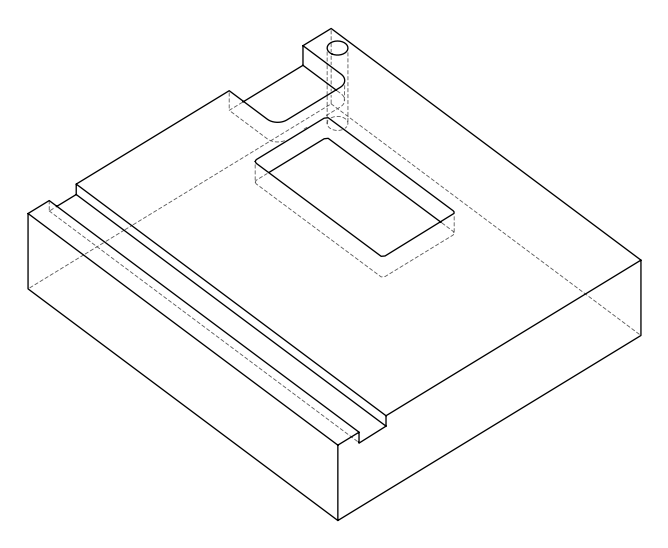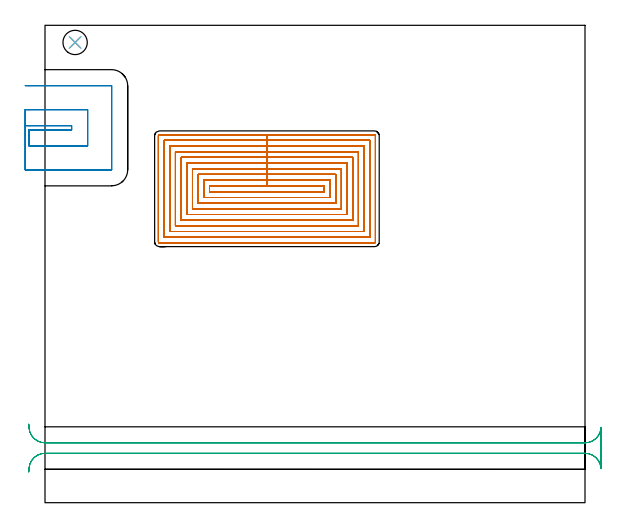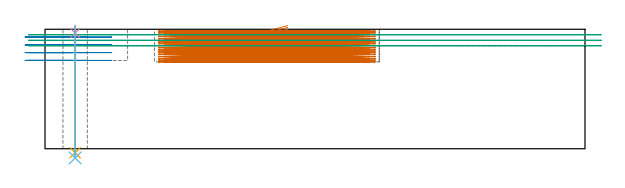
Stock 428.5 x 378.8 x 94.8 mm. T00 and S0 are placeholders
(PLAN: 6 operations, 4 tool changes, 141.1 min)
(1 MILL_RECTANGULAR_POCKET | POCKET_RECTANGULAR_STRAIGHT | NXT0201_008 | Follow Part, ap 1.5, ae 75% | 130.21 min | 423461 mm3)
(2 MILL_SLOT | SLOT_PARTIAL_RECTANGULAR | UGT0201_109 | Follow Part, ap 6.35, ae 75% | 4.2 min | 147694 mm3)
(3 MILL_RECTANGULAR_SLOT | SLOT_RECTANGULAR | UGT0201_109 | Follow Part, ap 6.35, ae 75% | 5.88 min | 189149 mm3)
(4 SPOT_DRILL | STEP1HOLE | NXT0321_9005460120000 | 0.05 min | 199 mm3)
(5 DRILL_THROUGH_HOLE_INTO_CENTER | STEP1HOLE | NXT0301_065 | 0.4 min | 6407 mm3)
(6 DRILL_TO_ENLARGE_THROUGH_HOLE | STEP1HOLE | UGT0301_260 | 0.42 min | 21108 mm3)
(TOOL NXT0201_008 | ENDMILL 6mm [2P460-0600-NA 1630] | D6 FL26 Z6)
(TOOL UGT0201_109 | End Mill 25.4 mm | D25.4 FL25 Z2)
(TOOL NXT0321_9005460120000 | NC Spot Drill, 142deg, 12mm, Carbide, Uncoated | D12 PA142 FL30 Z2)
(TOOL NXT0301_065 | Carbide Drill 9.4mm [860.1-0940-075A1-MM 2214] | D9.4 PA140 FL98 Z2)
(TOOL UGT0301_260 | Twist Drill 19.3 mm | D19.3 PA118 FL140 Z2)
(OP 1 MILL_RECTANGULAR_POCKET)
G17 G21 G94 G90
T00 M6
G54
G17 G0 G90 X192.666 Y251.5 S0 M3
G43 Z104.8 H1
Z97.8
G94 G1 X176.1 Z93.361 F250.
X130.5 F500.
Y246.7
X221.7
Y251.5
X176.1
Y256.
X126.
Y242.2
X226.2
Y256.
X176.1
Y260.5
X121.5
Y237.7
X230.7
Y260.5
X176.1
Y265.
X117.
Y233.2
X235.2
Y265.
X176.1
Y269.5
X112.5
Y228.7
X239.7
Y269.5
X176.1
Y274.
X108.
Y224.2
X244.2
Y274.
X176.1
Y278.5
X103.5
Y219.7
X248.7
Y278.5
X176.1
Y283.
X99.
Y215.2
X253.2
Y283.
X176.1
Y287.5
X94.5
Y210.7
X257.7
Y287.5
X176.1
Y292.
X90.7
G3 X90. Y291.3 R0.7
G1 Y206.9
G3 X90.7 Y206.2 R0.7
G1 X261.5
G3 X262.2 Y206.9 R0.7
G1 Y291.3
G3 X261.5 Y292. R0.7
G1 X176.1
X175.1
G0 X192.666 Y251.5 Z96.361
G1 X176.1 Z91.922 F250.
X130.5 F500.
Y246.7
X221.7
Y251.5
X176.1
Y256.
X126.
Y242.2
X226.2
Y256.
X176.1
Y260.5
X121.5
Y237.7
X230.7
Y260.5
X176.1
Y265.
X117.
Y233.2
X235.2
Y265.
X176.1
Y269.5
X112.5
Y228.7
X239.7
Y269.5
X176.1
Y274.
X108.
Y224.2
X244.2
Y274.
X176.1
Y278.5
X103.5
Y219.7
X248.7
Y278.5
X176.1
Y283.
X99.
Y215.2
X253.2
Y283.
X176.1
Y287.5
X94.5
Y210.7
X257.7
Y287.5
X176.1
Y292.
X90.7
G3 X90. Y291.3 R0.7
G1 Y206.9
G3 X90.7 Y206.2 R0.7
G1 X261.5
G3 X262.2 Y206.9 R0.7
G1 Y291.3
G3 X261.5 Y292. R0.7
G1 X176.1
X175.1
G0 X192.666 Y251.5 Z94.922
G1 X176.1 Z90.483 F250.
X130.5 F500.
Y246.7
X221.7
Y251.5
X176.1
Y256.
X126.
Y242.2
X226.2
Y256.
X176.1
Y260.5
X121.5
Y237.7
X230.7
Y260.5
X176.1
Y265.
X117.
Y233.2
X235.2
Y265.
X176.1
Y269.5
X112.5
Y228.7
X239.7
Y269.5
X176.1
Y274.
X108.
Y224.2
X244.2
Y274.
X176.1
Y278.5
X103.5
Y219.7
X248.7
Y278.5
X176.1
Y283.
X99.
Y215.2
X253.2
Y283.
X176.1
Y287.5
X94.5
Y210.7
X257.7
Y287.5
X176.1
Y292.
X90.7
G3 X90. Y291.3 R0.7
G1 Y206.9
G3 X90.7 Y206.2 R0.7
G1 X261.5
G3 X262.2 Y206.9 R0.7
G1 Y291.3
G3 X261.5 Y292. R0.7
G1 X176.1
X175.1
G0 X192.666 Y251.5 Z93.483
G1 X176.1 Z89.044 F250.
X130.5 F500.
Y246.7
X221.7
Y251.5
X176.1
Y256.
X126.
Y242.2
X226.2
Y256.
X176.1
Y260.5
X121.5
Y237.7
X230.7
Y260.5
X176.1
Y265.
X117.
Y233.2
X235.2
Y265.
X176.1
Y269.5
X112.5
Y228.7
X239.7
Y269.5
X176.1
Y274.
X108.
Y224.2
X244.2
Y274.
X176.1
Y278.5
X103.5
Y219.7
X248.7
Y278.5
X176.1
Y283.
X99.
Y215.2
X253.2
Y283.
X176.1
Y287.5
X94.5
Y210.7
X257.7
Y287.5
X176.1
Y292.
X90.7
G3 X90. Y291.3 R0.7
G1 Y206.9
G3 X90.7 Y206.2 R0.7
G1 X261.5
G3 X262.2 Y206.9 R0.7
G1 Y291.3
G3 X261.5 Y292. R0.7
G1 X176.1
X175.1
G0 X192.666 Y251.5 Z92.044
G1 X176.1 Z87.605 F250.
X130.5 F500.
Y246.7
X221.7
Y251.5
X176.1
Y256.
X126.
Y242.2
X226.2
Y256.
X176.1
Y260.5
X121.5
Y237.7
X230.7
Y260.5
X176.1
Y265.
X117.
Y233.2
X235.2
Y265.
X176.1
Y269.5
X112.5
Y228.7
X239.7
Y269.5
X176.1
Y274.
X108.
Y224.2
X244.2
Y274.
X176.1
Y278.5
X103.5
Y219.7
X248.7
Y278.5
X176.1
Y283.
X99.
Y215.2
X253.2
Y283.
X176.1
Y287.5
X94.5
Y210.7
X257.7
Y287.5
X176.1
Y292.
X90.7
G3 X90. Y291.3 R0.7
G1 Y206.9
G3 X90.7 Y206.2 R0.7
G1 X261.5
G3 X262.2 Y206.9 R0.7
G1 Y291.3
G3 X261.5 Y292. R0.7
G1 X176.1
X175.1
G0 X192.666 Y251.5 Z90.605
G1 X176.1 Z86.167 F250.
X130.5 F500.
Y246.7
X221.7
Y251.5
X176.1
Y256.
X126.
Y242.2
X226.2
Y256.
X176.1
Y260.5
X121.5
Y237.7
X230.7
Y260.5
X176.1
Y265.
X117.
Y233.2
X235.2
Y265.
X176.1
Y269.5
X112.5
Y228.7
X239.7
Y269.5
X176.1
Y274.
X108.
Y224.2
X244.2
Y274.
X176.1
Y278.5
X103.5
Y219.7
X248.7
Y278.5
X176.1
Y283.
X99.
Y215.2
X253.2
Y283.
X176.1
Y287.5
X94.5
Y210.7
X257.7
Y287.5
X176.1
Y292.
X90.7
G3 X90. Y291.3 R0.7
G1 Y206.9
G3 X90.7 Y206.2 R0.7
G1 X261.5
G3 X262.2 Y206.9 R0.7
G1 Y291.3
G3 X261.5 Y292. R0.7
G1 X176.1
X175.1
G0 X192.666 Y251.5 Z89.167
G1 X176.1 Z84.728 F250.
X130.5 F500.
Y246.7
X221.7
Y251.5
X176.1
Y256.
X126.
Y242.2
X226.2
Y256.
X176.1
Y260.5
X121.5
Y237.7
X230.7
Y260.5
X176.1
Y265.
X117.
Y233.2
X235.2
Y265.
X176.1
Y269.5
X112.5
Y228.7
X239.7
Y269.5
X176.1
Y274.
X108.
Y224.2
X244.2
Y274.
X176.1
Y278.5
X103.5
Y219.7
X248.7
Y278.5
X176.1
Y283.
X99.
Y215.2
X253.2
Y283.
X176.1
Y287.5
X94.5
Y210.7
X257.7
Y287.5
X176.1
Y292.
X90.7
G3 X90. Y291.3 R0.7
G1 Y206.9
G3 X90.7 Y206.2 R0.7
G1 X261.5
G3 X262.2 Y206.9 R0.7
G1 Y291.3
G3 X261.5 Y292. R0.7
G1 X176.1
X175.1
G0 X192.666 Y251.5 Z87.728
G1 X176.1 Z83.289 F250.
X130.5 F500.
Y246.7
X221.7
Y251.5
X176.1
Y256.
X126.
Y242.2
X226.2
Y256.
X176.1
Y260.5
X121.5
Y237.7
X230.7
Y260.5
X176.1
Y265.
X117.
Y233.2
X235.2
Y265.
X176.1
Y269.5
X112.5
Y228.7
X239.7
Y269.5
X176.1
Y274.
X108.
Y224.2
X244.2
Y274.
X176.1
Y278.5
X103.5
Y219.7
X248.7
Y278.5
X176.1
Y283.
X99.
Y215.2
X253.2
Y283.
X176.1
Y287.5
X94.5
Y210.7
X257.7
Y287.5
X176.1
Y292.
X90.7
G3 X90. Y291.3 R0.7
G1 Y206.9
G3 X90.7 Y206.2 R0.7
G1 X261.5
G3 X262.2 Y206.9 R0.7
G1 Y291.3
G3 X261.5 Y292. R0.7
G1 X176.1
X175.1
G0 X192.666 Y251.5 Z86.289
G1 X176.1 Z81.85 F250.
X130.5 F500.
Y246.7
X221.7
Y251.5
X176.1
Y256.
X126.
Y242.2
X226.2
Y256.
X176.1
Y260.5
X121.5
Y237.7
X230.7
Y260.5
X176.1
Y265.
X117.
Y233.2
X235.2
Y265.
X176.1
Y269.5
X112.5
Y228.7
X239.7
Y269.5
X176.1
Y274.
X108.
Y224.2
X244.2
Y274.
X176.1
Y278.5
X103.5
Y219.7
X248.7
Y278.5
X176.1
Y283.
X99.
Y215.2
X253.2
Y283.
X176.1
Y287.5
X94.5
Y210.7
X257.7
Y287.5
X176.1
Y292.
X90.7
G3 X90. Y291.3 R0.7
G1 Y206.9
G3 X90.7 Y206.2 R0.7
G1 X261.5
G3 X262.2 Y206.9 R0.7
G1 Y291.3
G3 X261.5 Y292. R0.7
G1 X176.1
X175.1
G0 X192.666 Y251.5 Z84.85
G1 X176.1 Z80.411 F250.
X130.5 F500.
Y246.7
X221.7
Y251.5
X176.1
Y256.
X126.
Y242.2
X226.2
Y256.
X176.1
Y260.5
X121.5
Y237.7
X230.7
Y260.5
X176.1
Y265.
X117.
Y233.2
X235.2
Y265.
X176.1
Y269.5
X112.5
Y228.7
X239.7
Y269.5
X176.1
Y274.
X108.
Y224.2
X244.2
Y274.
X176.1
Y278.5
X103.5
Y219.7
X248.7
Y278.5
X176.1
Y283.
X99.
Y215.2
X253.2
Y283.
X176.1
Y287.5
X94.5
Y210.7
X257.7
Y287.5
X176.1
Y292.
X90.7
G3 X90. Y291.3 R0.7
G1 Y206.9
G3 X90.7 Y206.2 R0.7
G1 X261.5
G3 X262.2 Y206.9 R0.7
G1 Y291.3
G3 X261.5 Y292. R0.7
G1 X176.1
X175.1
G0 X192.666 Y251.5 Z83.411
G1 X176.1 Z78.972 F250.
X130.5 F500.
Y246.7
X221.7
Y251.5
X176.1
Y256.
X126.
Y242.2
X226.2
Y256.
X176.1
Y260.5
X121.5
Y237.7
X230.7
Y260.5
X176.1
Y265.
X117.
Y233.2
X235.2
Y265.
X176.1
Y269.5
X112.5
Y228.7
X239.7
Y269.5
X176.1
Y274.
X108.
Y224.2
X244.2
Y274.
X176.1
Y278.5
X103.5
Y219.7
X248.7
Y278.5
X176.1
Y283.
X99.
Y215.2
X253.2
Y283.
X176.1
Y287.5
X94.5
Y210.7
X257.7
Y287.5
X176.1
Y292.
X90.7
G3 X90. Y291.3 R0.7
G1 Y206.9
G3 X90.7 Y206.2 R0.7
G1 X261.5
G3 X262.2 Y206.9 R0.7
G1 Y291.3
G3 X261.5 Y292. R0.7
G1 X176.1
X175.1
G0 X192.666 Y251.5 Z81.972
G1 X176.1 Z77.533 F250.
X130.5 F500.
Y246.7
X221.7
Y251.5
X176.1
Y256.
X126.
Y242.2
X226.2
Y256.
X176.1
Y260.5
X121.5
Y237.7
X230.7
Y260.5
X176.1
Y265.
X117.
Y233.2
X235.2
Y265.
X176.1
Y269.5
X112.5
Y228.7
X239.7
Y269.5
X176.1
Y274.
X108.
Y224.2
X244.2
Y274.
X176.1
Y278.5
X103.5
Y219.7
X248.7
Y278.5
X176.1
Y283.
X99.
Y215.2
X253.2
Y283.
X176.1
Y287.5
X94.5
Y210.7
X257.7
Y287.5
X176.1
Y292.
X90.7
G3 X90. Y291.3 R0.7
G1 Y206.9
G3 X90.7 Y206.2 R0.7
G1 X261.5
G3 X262.2 Y206.9 R0.7
G1 Y291.3
G3 X261.5 Y292. R0.7
G1 X176.1
X175.1
G0 X192.666 Y251.5 Z80.533
G1 X176.1 Z76.094 F250.
X130.5 F500.
Y246.7
X221.7
Y251.5
X176.1
Y256.
X126.
Y242.2
X226.2
Y256.
X176.1
Y260.5
X121.5
Y237.7
X230.7
Y260.5
X176.1
Y265.
X117.
Y233.2
X235.2
Y265.
X176.1
Y269.5
X112.5
Y228.7
X239.7
Y269.5
X176.1
Y274.
X108.
Y224.2
X244.2
Y274.
X176.1
Y278.5
X103.5
Y219.7
X248.7
Y278.5
X176.1
Y283.
X99.
Y215.2
X253.2
Y283.
X176.1
Y287.5
X94.5
Y210.7
X257.7
Y287.5
X176.1
Y292.
X90.7
G3 X90. Y291.3 R0.7
G1 Y206.9
G3 X90.7 Y206.2 R0.7
G1 X261.5
G3 X262.2 Y206.9 R0.7
G1 Y291.3
G3 X261.5 Y292. R0.7
G1 X176.1
X175.1
G0 X192.666 Y251.5 Z79.094
G1 X176.1 Z74.656 F250.
X130.5 F500.
Y246.7
X221.7
Y251.5
X176.1
Y256.
X126.
Y242.2
X226.2
Y256.
X176.1
Y260.5
X121.5
Y237.7
X230.7
Y260.5
X176.1
Y265.
X117.
Y233.2
X235.2
Y265.
X176.1
Y269.5
X112.5
Y228.7
X239.7
Y269.5
X176.1
Y274.
X108.
Y224.2
X244.2
Y274.
X176.1
Y278.5
X103.5
Y219.7
X248.7
Y278.5
X176.1
Y283.
X99.
Y215.2
X253.2
Y283.
X176.1
Y287.5
X94.5
Y210.7
X257.7
Y287.5
X176.1
Y292.
X90.7
G3 X90. Y291.3 R0.7
G1 Y206.9
G3 X90.7 Y206.2 R0.7
G1 X261.5
G3 X262.2 Y206.9 R0.7
G1 Y291.3
G3 X261.5 Y292. R0.7
G1 X176.1
X175.1
G0 X192.666 Y251.5 Z77.656
G1 X176.1 Z73.217 F250.
X130.5 F500.
Y246.7
X221.7
Y251.5
X176.1
Y256.
X126.
Y242.2
X226.2
Y256.
X176.1
Y260.5
X121.5
Y237.7
X230.7
Y260.5
X176.1
Y265.
X117.
Y233.2
X235.2
Y265.
X176.1
Y269.5
X112.5
Y228.7
X239.7
Y269.5
X176.1
Y274.
X108.
Y224.2
X244.2
Y274.
X176.1
Y278.5
X103.5
Y219.7
X248.7
Y278.5
X176.1
Y283.
X99.
Y215.2
X253.2
Y283.
X176.1
Y287.5
X94.5
Y210.7
X257.7
Y287.5
X176.1
Y292.
X90.7
G3 X90. Y291.3 R0.7
G1 Y206.9
G3 X90.7 Y206.2 R0.7
G1 X261.5
G3 X262.2 Y206.9 R0.7
G1 Y291.3
G3 X261.5 Y292. R0.7
G1 X176.1
X175.1
G0 X192.666 Y251.5 Z76.217
G1 X176.1 Z71.778 F250.
X130.5 F500.
Y246.7
X221.7
Y251.5
X176.1
Y256.
X126.
Y242.2
X226.2
Y256.
X176.1
Y260.5
X121.5
Y237.7
X230.7
Y260.5
X176.1
Y265.
X117.
Y233.2
X235.2
Y265.
X176.1
Y269.5
X112.5
Y228.7
X239.7
Y269.5
X176.1
Y274.
X108.
Y224.2
X244.2
Y274.
X176.1
Y278.5
X103.5
Y219.7
X248.7
Y278.5
X176.1
Y283.
X99.
Y215.2
X253.2
Y283.
X176.1
Y287.5
X94.5
Y210.7
X257.7
Y287.5
X176.1
Y292.
X90.7
G3 X90. Y291.3 R0.7
G1 Y206.9
G3 X90.7 Y206.2 R0.7
G1 X261.5
G3 X262.2 Y206.9 R0.7
G1 Y291.3
G3 X261.5 Y292. R0.7
G1 X176.1
X175.1
G0 X192.666 Y251.5 Z74.778
G1 X176.1 Z70.339 F250.
X130.5 F500.
Y246.7
X221.7
Y251.5
X176.1
Y256.
X126.
Y242.2
X226.2
Y256.
X176.1
Y260.5
X121.5
Y237.7
X230.7
Y260.5
X176.1
Y265.
X117.
Y233.2
X235.2
Y265.
X176.1
Y269.5
X112.5
Y228.7
X239.7
Y269.5
X176.1
Y274.
X108.
Y224.2
X244.2
Y274.
X176.1
Y278.5
X103.5
Y219.7
X248.7
Y278.5
X176.1
Y283.
X99.
Y215.2
X253.2
Y283.
X176.1
Y287.5
X94.5
Y210.7
X257.7
Y287.5
X176.1
Y292.
X90.7
G3 X90. Y291.3 R0.7
G1 Y206.9
G3 X90.7 Y206.2 R0.7
G1 X261.5
G3 X262.2 Y206.9 R0.7
G1 Y291.3
G3 X261.5 Y292. R0.7
G1 X176.1
X175.1
G0 X192.666 Y251.5 Z73.339
G1 X176.1 Z68.9 F250.
X130.5 F500.
Y246.7
X221.7
Y251.5
X176.1
Y256.
X126.
Y242.2
X226.2
Y256.
X176.1
Y260.5
X121.5
Y237.7
X230.7
Y260.5
X176.1
Y265.
X117.
Y233.2
X235.2
Y265.
X176.1
Y269.5
X112.5
Y228.7
X239.7
Y269.5
X176.1
Y274.
X108.
Y224.2
X244.2
Y274.
X176.1
Y278.5
X103.5
Y219.7
X248.7
Y278.5
X176.1
Y283.
X99.
Y215.2
X253.2
Y283.
X176.1
Y287.5
X94.5
Y210.7
X257.7
Y287.5
X176.1
Y292.
X90.7
G3 X90. Y291.3 R0.7
G1 Y206.9
G3 X90.7 Y206.2 R0.7
G1 X261.5
G3 X262.2 Y206.9 R0.7
G1 Y291.3
G3 X261.5 Y292. R0.7
G1 X176.1
X175.1
G0 Z104.8
M5
M2
(OP 2 MILL_SLOT)
G17 G21 G94 G90
T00 M6
G54
G17 G0 G90 X-15.7 Y299.15 S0 M3
G43 Z104.8 H0
Z88.625
G94 G1 X-12.7 F250.
X21.15 F500.
Y295.85
X-12.7
Y283.15
X33.85
Y311.85
X-12.7
X-15.7 F250.
Y264.1
X-12.7
X52.8 F500.
X52.855 Y264.105
X52.895 Y264.145
X52.9 Y264.2
Y330.8
X52.895 Y330.855
X52.855 Y330.895
X52.8 Y330.9
X-12.7
X-15.7 F250.
G0 Y299.15 Z82.45
G1 X-12.7
X21.15 F500.
Y295.85
X-12.7
Y283.15
X33.85
Y311.85
X-12.7
X-15.7 F250.
Y264.1
X-12.7
X52.8 F500.
X52.855 Y264.105
X52.895 Y264.145
X52.9 Y264.2
Y330.8
X52.895 Y330.855
X52.855 Y330.895
X52.8 Y330.9
X-12.7
X-15.7 F250.
G0 Y299.15 Z76.275
G1 X-12.7
X21.15 F500.
Y295.85
X-12.7
Y283.15
X33.85
Y311.85
X-12.7
X-15.7 F250.
Y264.1
X-12.7
X52.8 F500.
X52.855 Y264.105
X52.895 Y264.145
X52.9 Y264.2
Y330.8
X52.895 Y330.855
X52.855 Y330.895
X52.8 Y330.9
X-12.7
X-15.7 F250.
G0 Y299.15 Z70.1
G1 X-12.7
X21.15 F500.
Y295.85
X-12.7
Y283.15
X33.85
Y311.85
X-12.7
X-15.7 F250.
Y264.1
X-12.7
X52.8 F500.
X52.855 Y264.105
X52.895 Y264.145
X52.9 Y264.2
Y330.8
X52.895 Y330.855
X52.855 Y330.895
X52.8 Y330.9
X-12.7
X-15.7 F250.
G0 Z104.8
M5
M2
(OP 3 MILL_RECTANGULAR_SLOT)
G17 G21 G94 G90
T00 M6
G54
G17 G0 G90 X-12.876 Y24.379 S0 M3
G43 Z104.8 H0
Z90.433
G94 G1 X-12.67 Y27.372 F250.
G2 X0. Y39.2 R12.7 F500.
G1 X428.5
G2 X441.17 Y27.372 R12.7
G1 X441.2
Y59.328
X441.17
G2 X428.5 Y47.5 R12.7
G1 X0.
G2 X-12.67 Y59.328 R12.7
G1 X-12.876 Y62.321 F250.
G0 Y24.379 Z86.067
G1 X-12.67 Y27.372
G2 X0. Y39.2 R12.7 F500.
G1 X428.5
G2 X441.17 Y27.372 R12.7
G1 X441.2
Y59.328
X441.17
G2 X428.5 Y47.5 R12.7
G1 X0.
G2 X-12.67 Y59.328 R12.7
G1 X-12.876 Y62.321 F250.
G0 Y24.379 Z81.7
G1 X-12.67 Y27.372
G2 X0. Y39.2 R12.7 F500.
G1 X428.5
G2 X441.17 Y27.372 R12.7
G1 X441.2
Y59.328
X441.17
G2 X428.5 Y47.5 R12.7
G1 X0.
G2 X-12.67 Y59.328 R12.7
G1 X-12.876 Y62.321 F250.
G0 Z104.8
M5
M2
(OP 4 SPOT_DRILL)
G17 G21 G94 G90
T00 M6
G54
G17 G0 G90 X23.9 Y365.2 S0 M3
G43 Z104.8 H0
G94 G81 G98 Z91.8 F250. R97.8
G80
M5
M2
(OP 5 DRILL_THROUGH_HOLE_INTO_CENTER)
G17 G21 G94 G90
T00 M6
G54
G17 G0 G90 X23.9 Y365.2 S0 M3
G43 Z104.8 H1
G94 G73 G98 Z-3.211 F250. Q8.91 R96.8
G80
M5
M2
(OP 6 DRILL_TO_ENLARGE_THROUGH_HOLE)
G17 G21 G94 G90
T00 M6
G54
G17 G0 G90 X23.9 Y365.2 S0 M3
G43 Z104.8 H0
G94 G73 G98 Z-7.298 F250. Q17.016 R96.8
G80
M5
M2
